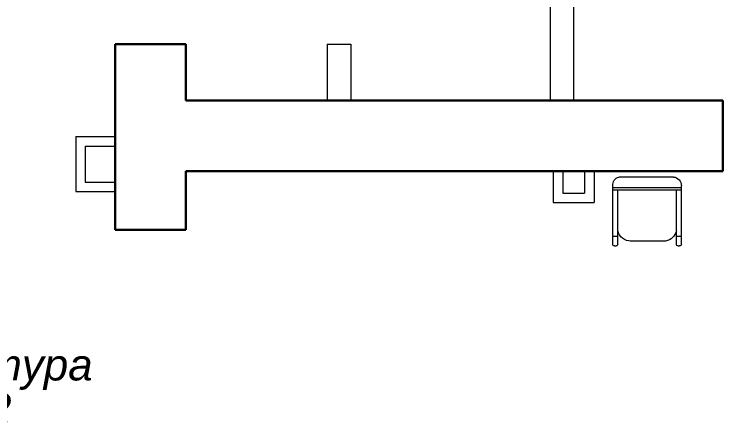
# Model space of a CAD drawing. Header units: metres. Extents: x 14591 to 15202, y 5442 to 5571.
# Drawn here: x 15082.164 to 15086.677, y 5495.389 to 5498.006 of the extents above; entities that cross this region are included whole.
import ezdxf

# ---------------------------------------------------------------- set-up
doc = ezdxf.new("R2010")
doc.units = ezdxf.units.M
doc.header["$MEASUREMENT"] = 0
doc.layers.add('Стены', color=7, linetype='Continuous', lineweight=13)
doc.styles.add('Style-Arial IF', font='ariali.ttf')

# ---------------------------------------------------------------- blocks, each defined once
blk = doc.blocks.new('*U143')
at = {"layer": 'Стены', "color": 7, "linetype": 'Continuous', "lineweight": 0}
for p, q in [((-0.2193, 0.208), (-0.2193, 0.1978)), ((-0.2084, 0.2185), (0.1503, 0.2185)), ((-0.2084, 0.1867), (0.1358, 0.1867)), ((-0.1597, 0.1867), (-0.1597, 0.2185)), ((0.1358, -0.2186), (0.1358, 0.2185)), ((0.15, -0.2186), (0.15, 0.2185)), ((0.1503, 0.2185), (0.1691, 0.2185)), ((0.2193, -0.1679), (0.2193, 0.1803)), ((-0.1885, -0.1177), (-0.1885, 0.1082)), ((-0.2193, -0.1972), (-0.2193, -0.2075)), ((-0.2084, -0.1867), (0.1358, -0.1867)), ((-0.2084, -0.2186), (0.1649, -0.2186)), ((-0.1597, -0.2186), (-0.1597, -0.1867))]:
    blk.add_line(p, q, dxfattribs=at)
at = {"layer": 'Стены', "color": 7, "linetype": 'Continuous', "lineweight": 0, "extrusion": (0, 0, -1)}
for centre, radius, start, end in [((0.2083, 0.1977), 0.011, 270.467, 0.467), ((0.2089, 0.2082), 0.0104, 358.9796, 94.0778), ((0.1042, 0.1045), 0.0844, 358.3439, 76.9666), ((-0.1666, 0.1632), 0.0554, 87.4032, 162.07), ((0.1052, -0.1048), 0.0844, 283.0334, 351.2374), ((-0.1644, -0.1636), 0.055, 184.5182, 270.467), ((0.2083, -0.2076), 0.011, 270.467, 0.467), ((0.2089, -0.1971), 0.0104, 358.9796, 94.0778)]:
    blk.add_arc(centre, radius, start, end, dxfattribs=at)

msp = doc.modelspace()

# ---------------------------------------------------------------- linework, layer by layer
at = {"layer": 'Стены', "color": 7, "linetype": 'Continuous', "lineweight": 13}
for p, q in [((15085.57698868, 5500.37547989), (15085.57698868, 5497.45547989)), ((15085.72698868, 5500.37547989), (15085.72698868, 5497.45547989)), ((15084.15698868, 5497.81547989), (15084.30698868, 5497.81547989)), ((15084.15698868, 5497.81547989), (15084.15698868, 5497.45547989)), ((15084.30698868, 5497.81547989), (15084.30698868, 5497.45547989)), ((15082.55698868, 5497.22547989), (15082.55698868, 5496.87547989)), ((15082.55698868, 5497.22547989), (15082.80698868, 5497.22547989)), ((15085.59698868, 5497.00547989), (15085.59698868, 5496.80547989)), ((15085.85698868, 5497.00547989), (15085.85698868, 5496.80547989)), ((15082.55698868, 5496.87547989), (15082.80698868, 5496.87547989)), ((15085.59698868, 5496.80547989), (15085.85698868, 5496.80547989))]:
    msp.add_line(p, q, dxfattribs=at)
at = {"layer": 'Стены', "color": 7, "linetype": 'Continuous', "lineweight": 30}
for p, q in [((15082.80698868, 5497.81547989), (15083.25698868, 5497.81547989)), ((15082.80698868, 5497.81547989), (15082.80698868, 5496.63047989)), ((15083.25698868, 5497.81547989), (15083.25698868, 5497.45547989)), ((15083.25698868, 5497.45547989), (15086.67698868, 5497.45547989)), ((15086.67698868, 5497.45547989), (15086.67698868, 5497.00547989)), ((15083.25698868, 5497.00547989), (15083.25698868, 5496.63047989)), ((15083.25698868, 5497.00547989), (15086.67698868, 5497.00547989)), ((15083.25698868, 5496.63047989), (15082.80698868, 5496.63047989))]:
    msp.add_line(p, q, dxfattribs=at)
at = {"layer": 'Стены', "color": 7, "linetype": 'Continuous', "lineweight": 0}
for p, q in [((15082.61698868, 5497.16547989), (15082.61698868, 5496.93547989)), ((15082.61698868, 5497.16547989), (15082.80698868, 5497.16547989)), ((15085.65698868, 5497.00547989), (15085.65698868, 5496.86547989)), ((15085.79698868, 5497.00547989), (15085.79698868, 5496.86547989)), ((15082.61698868, 5496.93547989), (15082.80698868, 5496.93547989)), ((15085.65698868, 5496.86547989), (15085.79698868, 5496.86547989))]:
    msp.add_line(p, q, dxfattribs=at)

# ---------------------------------------------------------------- block references
at = {"layer": 'Стены', "color": 7, "linetype": 'Continuous', "lineweight": 0, "rotation": 90.00000000000138}
msp.add_blockref('*U143', (15086.19453481, 5496.74870995), dxfattribs=at)

# ---------------------------------------------------------------- texts
at = {"color": 7, "linetype": 'Continuous', "lineweight": 13, "insert": (15081.66270797, 5495.63033754), "char_height": 0.2, "attachment_point": 5, "line_spacing_factor": 0.84, "style": 'Style-Arial IF'}
msp.add_mtext('Регистратура\\P22.8 м2', dxfattribs=at)

doc.saveas('drawing.dxf')
